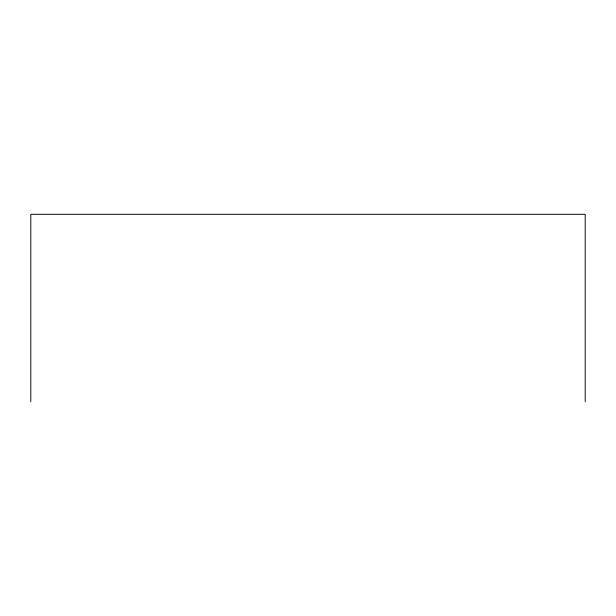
<?xml version="1.0" encoding="UTF-8"?>
<svg xmlns="http://www.w3.org/2000/svg" width="616" height="616" viewBox="0 0 616 616"><rect width="100%" height="100%" fill="white"/><g stroke="black" fill="none" stroke-linecap="round" stroke-linejoin="round"><path stroke-width="0.92" d="M585.2 401.678L585.2 214.322L30.8 214.322L30.8 401.678"/></g></svg>
